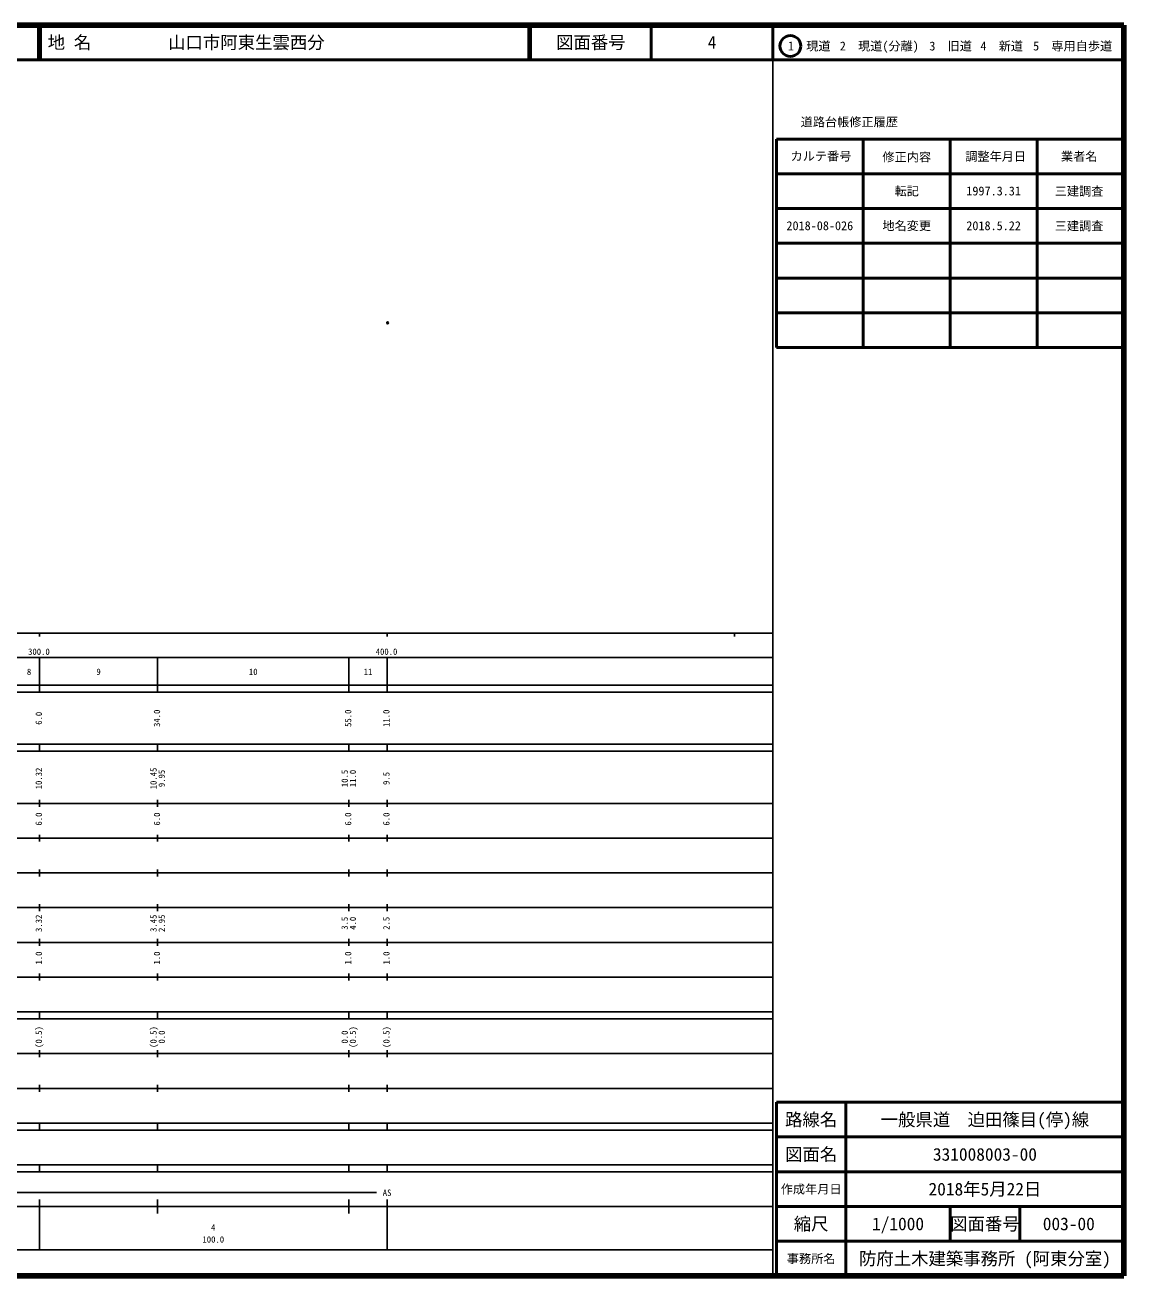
# Model space of a CAD drawing. Units: millimetres on the paper. Extents: x 40 to 680, y 20 to 380.
# Drawn here: x 363.8 to 680, y 20 to 380 of the extents above; entities that cross this region are included whole.
import ezdxf
from ezdxf.enums import TextEntityAlignment as Align

# ---------------------------------------------------------------- set-up
doc = ezdxf.new("R2010")
doc.units = ezdxf.units.MM
doc.header["$PDMODE"] = 32
doc.header["$PDSIZE"] = 0.5
doc.layers.add('M-OTRS', color=6, linetype='Continuous')
doc.layers.add('M-TTL-TXT', color=7, linetype='Continuous')
for name, color, linetype, lineweight in [('M-TTL', 2, 'Continuous', 140), ('M-TTL-BAND', 7, 'Continuous', 25), ('M-TTL-FRAM', 2, 'Continuous', 50), ('M-TTL-LINE', 7, 'Continuous', 50)]:
    doc.layers.add(name, color=color, linetype=linetype, lineweight=lineweight)
doc.styles.add('ＭＳ ゴシック', font='')
doc.styles.get('ＭＳ ゴシック').set_extended_font_data('MS Gothic')

msp = doc.modelspace()

# ---------------------------------------------------------------- linework, layer by layer
at = {"layer": 'M-OTRS'}
msp.add_point((468.155, 294.289), dxfattribs=at)
at = {"layer": 'M-TTL'}
for p, q in [((680, 380), (40, 380)), ((680, 20), (680, 380)), ((40, 20), (680, 20))]:
    msp.add_line(p, q, dxfattribs=at)
at = {"layer": 'M-TTL-BAND'}
for p, q in [((579, 20), (579, 370)), ((40, 205), (579, 205)), ((368, 205), (368, 204)), ((468, 205), (468, 204)), ((568, 205), (568, 204)), ((68, 198), (579, 198)), ((368, 188), (368, 198)), ((402, 188), (402, 198)), ((457, 188), (457, 198)), ((468, 188), (468, 198)), ((40, 190), (579, 190)), ((40, 188), (579, 188)), ((40, 173), (579, 173)), ((368, 171), (368, 173)), ((402, 171), (402, 173)), ((457, 171), (457, 173)), ((468, 171), (468, 173)), ((40, 171), (579, 171)), ((40, 156), (579, 156)), ((368, 155), (368, 157)), ((402, 155), (402, 157)), ((457, 155), (457, 157)), ((468, 155), (468, 157)), ((46, 146), (579, 146)), ((368, 145), (368, 147)), ((402, 145), (402, 147)), ((457, 145), (457, 147)), ((468, 145), (468, 147)), ((368, 135), (368, 137)), ((402, 135), (402, 137)), ((457, 135), (457, 137)), ((468, 135), (468, 137)), ((52, 136), (579, 136)), ((46, 126), (579, 126)), ((368, 125), (368, 127)), ((402, 125), (402, 127)), ((457, 125), (457, 127)), ((468, 125), (468, 127)), ((52, 116), (579, 116)), ((368, 115), (368, 117)), ((402, 115), (402, 117)), ((457, 115), (457, 117)), ((468, 115), (468, 117)), ((46, 106), (579, 106)), ((368, 105), (368, 107)), ((402, 105), (402, 107)), ((457, 105), (457, 107)), ((468, 105), (468, 107)), ((40, 96), (579, 96)), ((40, 94), (579, 94)), ((368, 94), (368, 96)), ((402, 94), (402, 96)), ((457, 94), (457, 96)), ((468, 94), (468, 96)), ((49, 84), (579, 84)), ((368, 83), (368, 85)), ((402, 83), (402, 85)), ((457, 83), (457, 85)), ((468, 83), (468, 85)), ((40, 74), (579, 74)), ((368, 73), (368, 75)), ((402, 73), (402, 75)), ((457, 73), (457, 75)), ((468, 73), (468, 75)), ((40, 64), (579, 64)), ((40, 62), (579, 62)), ((368, 62), (368, 64)), ((402, 62), (402, 64)), ((457, 62), (457, 64)), ((468, 62), (468, 64)), ((40, 52), (579, 52)), ((368, 50), (368, 52)), ((402, 50), (402, 52)), ((457, 50), (457, 52)), ((468, 50), (468, 52)), ((40, 50), (579, 50)), ((71, 44), (465, 44)), ((40, 40), (579, 40)), ((368, 27.5), (368, 42)), ((402, 38), (402, 42)), ((457, 38), (457, 42)), ((468, 27.5), (468, 42)), ((68, 27.5), (579, 27.5))]:
    msp.add_line(p, q, dxfattribs=at)
at = {"layer": 'M-TTL-FRAM'}
for p, q in [((580, 347.197), (580, 287.197)), ((580, 347.197), (680, 347.197)), ((580, 287.197), (680, 287.197)), ((680, 70), (580, 70)), ((580, 70), (580, 20))]:
    msp.add_line(p, q, dxfattribs=at)
at = {"layer": 'M-TTL-LINE'}
for p, q in [((367.75, 380), (367.75, 370)), ((368.25, 380), (368.25, 370)), ((508.747, 380), (508.747, 370)), ((509.247, 380), (509.247, 370)), ((543.997, 380), (543.997, 370)), ((579, 380), (579, 370)), ((40, 370), (680, 370)), ((605, 347.197), (605, 287.197)), ((630, 347.197), (630, 287.197)), ((655, 347.197), (655, 287.197)), ((580, 337.197), (680, 337.197)), ((580, 327.197), (680, 327.197)), ((580, 317.197), (680, 317.197)), ((580, 307.197), (680, 307.197)), ((580, 297.197), (680, 297.197)), ((600, 70), (600, 20)), ((680, 60), (580, 60)), ((680, 50), (580, 50)), ((680, 40), (580, 40)), ((630, 40), (630, 30)), ((650, 40), (650, 30)), ((680, 30), (580, 30))]:
    msp.add_line(p, q, dxfattribs=at)
msp.add_circle((584.031, 373.958), 3, dxfattribs=at)

# ---------------------------------------------------------------- texts
at = {"layer": 'M-TTL-BAND', "style": 'ＭＳ ゴシック'}
for s, p in [('300.0', (367.844, 198.195)), ('400.0', (467.844, 198.195)), ('8', (365, 192.405)), ('9', (385, 192.405)), ('10', (429.5, 192.405)), ('11', (462.5, 192.405)), ('AS', (468, 42.5)), ('4', (418, 32.523)), ('100.0', (418, 29.033))]:
    msp.add_text(s, height=1.833, dxfattribs=at).set_placement(p, align=Align.BOTTOM_CENTER)
for s, p in [('6.0', (369.251, 180.5)), ('34.0', (403.251, 180.5)), ('55.0', (458.251, 180.5)), ('11.0', (469.251, 180.5)), ('10.32', (369.251, 163.174)), ('10.45', (402.251, 163.174)), ('9.95', (404.621, 163.174)), ('10.5', (457.251, 163.174)), ('11.0', (459.621, 163.174)), ('9.5', (469.251, 163.174)), ('6.0', (369.251, 151.5)), ('6.0', (403.251, 151.5)), ('6.0', (458.251, 151.5)), ('6.0', (469.251, 151.5)), ('3.32', (369.251, 121.5)), ('3.45', (402.251, 121.5)), ('2.95', (404.621, 121.5)), ('3.5', (457.251, 121.5)), ('4.0', (459.621, 121.5)), ('2.5', (469.251, 121.5)), ('1.0', (369.251, 111.5)), ('1.0', (403.251, 111.5)), ('1.0', (458.251, 111.5)), ('1.0', (469.251, 111.5)), ('(0.5)', (369.251, 88.764)), ('(0.5)', (402.251, 88.764)), ('0.0', (404.621, 88.764)), ('0.0', (457.251, 88.764)), ('(0.5)', (459.621, 88.764)), ('(0.5)', (469.251, 88.764))]:
    msp.add_text(s, height=1.833, rotation=90, dxfattribs=at).set_placement(p, align=Align.BOTTOM_CENTER)
at = {"layer": 'M-TTL-TXT', "style": 'ＭＳ ゴシック'}
for s, p in [('地 名', (370.38, 375)), ('山口市阿東生雲西分', (405.024, 375))]:
    msp.add_text(s, height=3.666, dxfattribs=at).set_placement(p, align=Align.MIDDLE_LEFT)
for s, height, p in [('図面番号', 3.666, (526.622, 375)), ('4', 3.666, (561.497, 375)), ('1\u3000現道', 2.566, (589.448, 373.958)), ('2\u3000現道(分離)', 2.566, (609.619, 373.958)), ('3\u3000旧道', 2.566, (630.121, 373.958)), ('4\u3000新道', 2.566, (644.824, 373.958)), ('5\u3000専用自歩道', 2.566, (665.228, 373.958)), ('道路台帳修正履歴', 2.566, (600.968, 352.113)), ('カルテ番号', 2.566, (592.839, 342.277)), ('修正内容', 2.566, (617.509, 342.023)), ('調整年月日', 2.566, (643.089, 342.197)), ('業者名', 2.566, (667.134, 342.197)), ('転記', 2.566, (617.5, 332.245)), ('1997.3.31', 2.566, (642.5, 332.245)), ('三建調査', 2.566, (667.077, 332.189)), ('2018-08-026', 2.566, (592.5, 322.245)), ('地名変更', 2.566, (617.5, 322.245)), ('2018.5.22', 2.566, (642.5, 322.245)), ('三建調査', 2.566, (667.077, 322.189)), ('路線名', 3.666, (590, 65)), ('路線名', 3.666, (590, 65)), ('一般県道\u3000迫田篠目(停)線', 3.666, (640, 65)), ('図面名', 3.666, (590, 55)), ('図面名', 3.666, (590, 55)), ('331008003-00', 3.666, (640, 55)), ('2018年5月22日', 3.666, (640, 45)), ('作成年月日', 2.566, (590, 45)), ('作成年月日', 2.566, (590, 45)), ('縮尺', 3.666, (590, 35)), ('縮尺', 3.666, (590, 35)), ('1/1000', 3.666, (615, 35)), ('図面番号', 3.666, (640, 35)), ('図面番号', 3.666, (640, 35)), ('003-00', 3.666, (664.125, 35)), ('事務所名', 2.566, (590, 25)), ('事務所名', 2.566, (590, 25)), ('防府土木建築事務所 (阿東分室)', 3.666, (640, 25))]:
    msp.add_text(s, height=height, dxfattribs=at).set_placement(p, align=Align.MIDDLE_CENTER)

doc.saveas('drawing.dxf')
